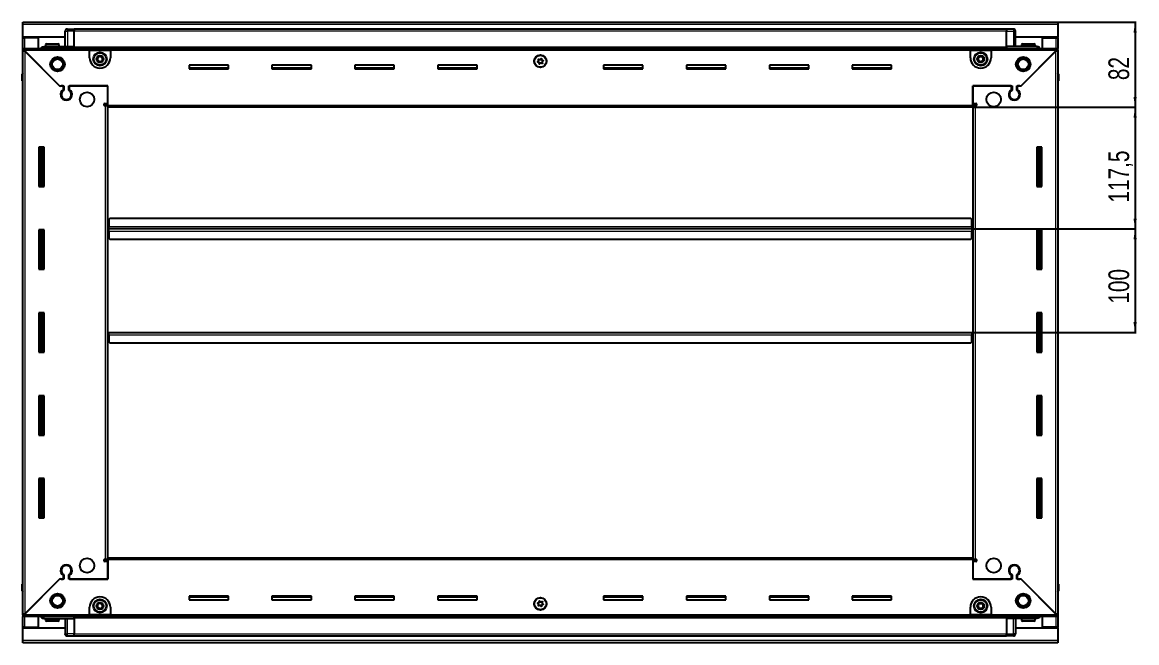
# Model space of a CAD drawing. Header units: millimetres. Extents: x 1415 to 4976, y -265 to 1652.
# Drawn here: x 3901 to 4976, y 877 to 1476 of the extents above; entities that cross this region are included whole.
import ezdxf

# ---------------------------------------------------------------- set-up
doc = ezdxf.new("R2010")
doc.units = ezdxf.units.MM
doc.layers.add('FORMAT', color=7, linetype='Continuous')
doc.styles.add('SLDTEXTSTYLE0', font='TXT', dxfattribs={"width": 0.75})
doc.dimstyles.new('SLDDIMSTYLE0', dxfattribs={"dimtxt": 20, "dimasz": 10, "dimexe": 0, "dimexo": 0.0625, "dimgap": 5, "dimtad": 2, "dimdec": 1, "dimrnd": 1e-09, "dimzin": 12, "dimdsep": 46, "dimtxsty": 'SLDTEXTSTYLE0', "dimsah": 1, "dimcen": 0.09, "dimadec": 0, "dimazin": 3, "dimtfac": 1, "dimtofl": 0, "dimtmove": 0, "dimatfit": 3, "dimfxl": 0, "dimfrac": 2, "dimtolj": 1, "dimtzin": 12, "dimarcsym": 0})

# ---------------------------------------------------------------- blocks, each defined once
blk = doc.blocks.new('_D_6')
at = {"layer": 'FORMAT'}
for p, q in [((4900.1, 1475.8), (4975.6, 1475.8)), ((4974.6, 1475.8), (4974.6, 1393.8)), ((4818.1, 1393.8), (4975.6, 1393.8))]:
    blk.add_line(p, q, dxfattribs=at)
for points in [[(4974.6, 1475.8), (4973, 1465.8), (4976.1, 1465.8)], [(4974.6, 1393.8), (4976.1, 1403.8), (4973, 1403.8)]]:
    blk.add_solid(points, dxfattribs=at)
at = {"layer": 'FORMAT', "insert": (4948.8, 1420), "char_height": 20, "attachment_point": 1, "rotation": 90, "style": 'SLDTEXTSTYLE0'}
blk.add_mtext('82', dxfattribs=at)
blk = doc.blocks.new('_D_7')
at = {"layer": 'FORMAT'}
for p, q in [((4817.1, 1276.3), (4975.6, 1276.3)), ((4974.6, 1276.3), (4974.6, 1176.3)), ((4817.1, 1176.3), (4975.6, 1176.3))]:
    blk.add_line(p, q, dxfattribs=at)
for points in [[(4974.6, 1276.3), (4973, 1266.3), (4976.1, 1266.3)], [(4974.6, 1176.3), (4976.1, 1186.3), (4973, 1186.3)]]:
    blk.add_solid(points, dxfattribs=at)
at = {"layer": 'FORMAT', "insert": (4948.8, 1204.2), "char_height": 20, "attachment_point": 1, "rotation": 90, "style": 'SLDTEXTSTYLE0'}
blk.add_mtext('100', dxfattribs=at)
blk = doc.blocks.new('_D_8')
at = {"layer": 'FORMAT'}
for p, q in [((4818.1, 1393.8), (4975.6, 1393.8)), ((4974.6, 1393.8), (4974.6, 1276.3)), ((4817.1, 1276.3), (4975.6, 1276.3))]:
    blk.add_line(p, q, dxfattribs=at)
for points in [[(4974.6, 1393.8), (4973, 1383.8), (4976.1, 1383.8)], [(4974.6, 1276.3), (4976.1, 1286.3), (4973, 1286.3)]]:
    blk.add_solid(points, dxfattribs=at)
at = {"layer": 'FORMAT', "insert": (4948.8, 1301.8), "char_height": 20, "attachment_point": 1, "rotation": 90, "style": 'SLDTEXTSTYLE0'}
blk.add_mtext('117,5', dxfattribs=at)

msp = doc.modelspace()

# ---------------------------------------------------------------- linework, layer by layer
at = {"color": 7, "linetype": 'Continuous', "lineweight": 25}
for p, q in [((3901.06, 1473.72), (3901.06, 1475.82)), ((3901.06, 1475.82), (4900.06, 1475.82)), ((3901.06, 1461.32), (3901.06, 1473.72)), ((4900.06, 1475.82), (4900.06, 1473.72)), ((4900.06, 1473.72), (4900.06, 1461.32)), ((3942.06, 1452.32), (3942.06, 1467.32)), ((3942.74, 1468.82), (3942.74, 1468.82)), ((3944.06, 1469.32), (3950.56, 1469.32)), ((3944.06, 1469.32), (3950.56, 1469.32)), ((3950.56, 1469.32), (3950.56, 1469.32)), ((3950.56, 1469.32), (3950.56, 1469.32)), ((3950.56, 1469.32), (3950.56, 1467.32)), ((4850.56, 1469.17), (3950.56, 1469.17)), ((3950.56, 1452.32), (3950.56, 1467.32)), ((4850.56, 1469.32), (4850.56, 1469.32)), ((4857.06, 1469.32), (4850.56, 1469.32)), ((4857.06, 1469.32), (4850.56, 1469.32)), ((4850.56, 1469.32), (4850.56, 1467.32)), ((4850.56, 1452.32), (4850.56, 1467.32)), ((4859.06, 1467.32), (4859.06, 1467.32)), ((4859.06, 1452.32), (4859.06, 1467.32)), ((3942.06, 1461.32), (3901.06, 1461.32)), ((3901.06, 1460.82), (3901.06, 1461.32)), ((3901.06, 1460.82), (3903.16, 1460.82)), ((3901.06, 1450.57), (3901.06, 1460.82)), ((3902.56, 1460.82), (3902.56, 1461.32)), ((3916.06, 1460.82), (3903.16, 1460.82)), ((3916.06, 1450.57), (3916.06, 1460.82)), ((3921.56, 1452.32), (3950.56, 1452.32)), ((3923.06, 1454.22), (3923.06, 1452.32)), ((3923.86, 1455.02), (3935.26, 1455.02)), ((3936.06, 1452.32), (3936.06, 1454.22)), ((3950.49, 1450.57), (3950.56, 1452.29)), ((3950.56, 1452.32), (3950.56, 1451.82)), ((4879.56, 1452.32), (4850.56, 1452.32)), ((4850.56, 1452.32), (4850.56, 1451.82)), ((4850.56, 1452.29), (4850.64, 1450.57)), ((4900.06, 1461.32), (4859.06, 1461.32)), ((4865.06, 1454.22), (4865.06, 1452.32)), ((4865.86, 1455.02), (4877.26, 1455.02)), ((4878.06, 1452.32), (4878.06, 1454.22)), ((4885.06, 1450.57), (4885.06, 1460.82)), ((4885.06, 1460.82), (4897.96, 1460.82)), ((4897.96, 1460.82), (4900.06, 1460.82)), ((4898.56, 1460.82), (4898.56, 1461.32)), ((4900.06, 1460.82), (4900.06, 1461.32)), ((4900.06, 1460.82), (4900.06, 1450.57)), ((3901.06, 1449.07), (3901.06, 1450.57)), ((3901.06, 1450.57), (3902.06, 1450.57)), ((3901.06, 1448.57), (3901.06, 1449.07)), ((3901.06, 1449.07), (3902.06, 1449.07)), ((3901.06, 904.07), (3901.06, 1448.57)), ((3902.56, 1448.57), (3901.06, 1448.57)), ((3902.06, 1450.57), (3965.56, 1450.57)), ((3902.06, 1449.07), (3902.06, 1450.57)), ((3902.66, 1448.47), (3936.56, 1414.57)), ((3937.26, 1413.87), (3903.16, 1447.97)), ((3950.56, 1451.17), (4850.56, 1451.17)), ((3965.56, 1448.47), (3965.56, 1450.57)), ((3965.56, 1450.57), (3985.56, 1450.57)), ((3965.56, 1449.07), (3985.56, 1449.07)), ((3965.56, 1441.57), (3965.56, 1448.47)), ((3985.56, 1450.57), (3985.56, 1448.47)), ((3985.56, 1450.57), (4815.56, 1450.57)), ((3985.56, 1448.47), (3985.56, 1441.57)), ((4815.56, 1448.47), (4815.56, 1450.57)), ((4815.56, 1450.57), (4835.56, 1450.57)), ((4815.56, 1449.07), (4835.56, 1449.07)), ((4815.56, 1441.57), (4815.56, 1448.47)), ((4835.56, 1450.57), (4835.56, 1448.47)), ((4835.56, 1450.57), (4899.06, 1450.57)), ((4835.56, 1448.47), (4835.56, 1441.57)), ((4897.96, 1447.97), (4863.86, 1413.87)), ((4864.56, 1414.57), (4898.46, 1448.47)), ((4898.56, 1448.57), (4900.06, 1448.57)), ((4899.06, 1449.07), (4899.06, 1450.57)), ((4899.06, 1450.57), (4900.06, 1450.57)), ((4899.06, 1449.07), (4900.06, 1449.07)), ((4900.06, 1449.07), (4900.06, 1450.57)), ((4900.06, 1449.07), (4900.06, 1448.57)), ((4900.06, 1448.57), (4900.06, 904.07)), ((4099.56, 1434.32), (4061.56, 1434.32)), ((4061.56, 1434.32), (4061.56, 1430.82)), ((4099.56, 1431.57), (4061.56, 1431.57)), ((4061.56, 1430.82), (4099.56, 1430.82)), ((4099.56, 1430.82), (4099.56, 1434.32)), ((4179.56, 1434.32), (4141.56, 1434.32)), ((4141.56, 1434.32), (4141.56, 1430.82)), ((4179.56, 1431.57), (4141.56, 1431.57)), ((4141.56, 1430.82), (4179.56, 1430.82)), ((4179.56, 1430.82), (4179.56, 1434.32)), ((4259.56, 1434.32), (4221.56, 1434.32)), ((4221.56, 1434.32), (4221.56, 1430.82)), ((4259.56, 1431.57), (4221.56, 1431.57)), ((4221.56, 1430.82), (4259.56, 1430.82)), ((4259.56, 1430.82), (4259.56, 1434.32)), ((4339.56, 1434.32), (4301.56, 1434.32)), ((4301.56, 1434.32), (4301.56, 1430.82)), ((4339.56, 1431.57), (4301.56, 1431.57)), ((4301.56, 1430.82), (4339.56, 1430.82)), ((4339.56, 1430.82), (4339.56, 1434.32)), ((4499.56, 1434.32), (4461.56, 1434.32)), ((4461.56, 1434.32), (4461.56, 1430.82)), ((4499.56, 1431.57), (4461.56, 1431.57)), ((4461.56, 1430.82), (4499.56, 1430.82)), ((4499.56, 1430.82), (4499.56, 1434.32)), ((4579.56, 1434.32), (4541.56, 1434.32)), ((4541.56, 1434.32), (4541.56, 1430.82)), ((4579.56, 1431.57), (4541.56, 1431.57)), ((4541.56, 1430.82), (4579.56, 1430.82)), ((4579.56, 1430.82), (4579.56, 1434.32)), ((4659.56, 1434.32), (4621.56, 1434.32)), ((4621.56, 1434.32), (4621.56, 1430.82)), ((4659.56, 1431.57), (4621.56, 1431.57)), ((4621.56, 1430.82), (4659.56, 1430.82)), ((4659.56, 1430.82), (4659.56, 1434.32)), ((4739.56, 1434.32), (4701.56, 1434.32)), ((4701.56, 1434.32), (4701.56, 1430.82)), ((4739.56, 1431.57), (4701.56, 1431.57)), ((4701.56, 1430.82), (4739.56, 1430.82)), ((4739.56, 1430.82), (4739.56, 1434.32)), ((3900.56, 1425.82), (3900.56, 1419.32)), ((3900.56, 1419.32), (3900.56, 1425.82)), ((4900.06, 1427.15), (4900.06, 1427.15)), ((4900.56, 1425.82), (4900.56, 1419.32)), ((4900.56, 1419.32), (4900.56, 1425.82)), ((3900.56, 1419.32), (3900.56, 1419.32)), ((3901.06, 1419.32), (3900.56, 1419.32)), ((3900.71, 1419.32), (3900.71, 933.32)), ((3936.56, 1414.57), (3940.76, 1414.57)), ((3937.96, 1414.57), (3937.26, 1413.87)), ((3940.06, 1414.57), (3937.96, 1414.57)), ((3940.06, 1414.57), (3940.06, 1410.68)), ((3940.76, 1414.57), (3940.76, 1410.29)), ((3945.36, 1414.57), (3983.06, 1414.57)), ((3945.36, 1410.29), (3945.36, 1414.57)), ((3946.06, 1410.68), (3946.06, 1414.57)), ((3983.06, 1414.57), (3946.06, 1414.57)), ((3983.06, 1397.32), (3983.06, 1414.57)), ((3983.06, 1395.92), (3983.06, 1414.57)), ((4818.06, 1414.57), (4818.06, 1397.32)), ((4855.06, 1414.57), (4818.06, 1414.57)), ((4818.06, 1414.57), (4855.76, 1414.57)), ((4818.06, 1395.92), (4818.06, 1414.57)), ((4855.06, 1414.57), (4855.06, 1410.68)), ((4855.76, 1414.57), (4855.76, 1410.29)), ((4860.36, 1414.57), (4864.56, 1414.57)), ((4860.36, 1410.29), (4860.36, 1414.57)), ((4863.16, 1414.57), (4861.06, 1414.57)), ((4861.06, 1410.68), (4861.06, 1414.57)), ((4863.86, 1413.87), (4863.16, 1414.57)), ((4900.06, 1419.32), (4900.56, 1419.32)), ((4900.41, 933.32), (4900.41, 1419.32)), ((4900.56, 1419.32), (4900.56, 1419.32)), ((4900.56, 1419.32), (4900.56, 1419.32)), ((3941.06, 1401.71), (3941.06, 1400.95)), ((4860.06, 1401.71), (4860.06, 1400.95)), ((3980.21, 1397.32), (3983.06, 1397.32)), ((3980.96, 1395.32), (3980.21, 1395.32)), ((3980.96, 1395.32), (3983.06, 1395.32)), ((3983.06, 1396.32), (3981.06, 1396.32)), ((3981.06, 1396.32), (3981.06, 1395.32)), ((3983.06, 1393.82), (3983.06, 1395.92)), ((3983.06, 958.82), (3983.06, 1393.82)), ((4818.06, 1393.82), (3983.06, 1393.82)), ((4818.06, 1397.32), (4820.91, 1397.32)), ((4820.06, 1396.32), (4818.06, 1396.32)), ((4818.06, 1395.92), (4818.06, 1393.82)), ((4818.06, 1395.32), (4820.16, 1395.32)), ((4818.06, 1393.82), (4818.06, 958.82)), ((4820.06, 1395.32), (4820.06, 1396.32)), ((4820.91, 1395.32), (4820.16, 1395.32)), ((3921.56, 1355.32), (3916.56, 1355.32)), ((3916.56, 1355.32), (3916.56, 1317.32)), ((3918.71, 1317.32), (3918.71, 1355.32)), ((3920.5, 1317.32), (3920.5, 1355.32)), ((3920.54, 1317.32), (3920.54, 1355.32)), ((3921.56, 1317.32), (3921.56, 1355.32)), ((4879.56, 1355.32), (4879.56, 1317.32)), ((4884.56, 1355.32), (4879.56, 1355.32)), ((4880.59, 1355.32), (4880.59, 1317.32)), ((4880.62, 1355.32), (4880.62, 1317.32)), ((4882.41, 1355.32), (4882.41, 1317.32)), ((4884.56, 1317.32), (4884.56, 1355.32)), ((3916.56, 1317.32), (3921.56, 1317.32)), ((4879.56, 1317.32), (4884.56, 1317.32)), ((3985.06, 1286.32), (3984.06, 1285.32)), ((3984.06, 1285.32), (3984.06, 1278.42)), ((4816.06, 1286.32), (3985.06, 1286.32)), ((4817.06, 1285.32), (4816.06, 1286.32)), ((4817.06, 1278.42), (4817.06, 1285.32)), ((3921.56, 1275.32), (3916.56, 1275.32)), ((3916.56, 1275.32), (3916.56, 1237.32)), ((3918.71, 1237.32), (3918.71, 1275.32)), ((3920.5, 1237.32), (3920.5, 1275.32)), ((3920.54, 1237.32), (3920.54, 1275.32)), ((3921.56, 1237.32), (3921.56, 1275.32)), ((3983.81, 1276.32), (3983.06, 1276.32)), ((3984.06, 1279.17), (3983.81, 1279.17)), ((3983.81, 1279.17), (3983.81, 1276.32)), ((3983.81, 1276.32), (3983.81, 1273.47)), ((3983.81, 1273.47), (3984.06, 1273.47)), ((3984.06, 1276.32), (3984.06, 1278.42)), ((3984.06, 1274.22), (3984.06, 1276.32)), ((4817.06, 1276.32), (3984.06, 1276.32)), ((3984.06, 1274.22), (3984.06, 1267.32)), ((4817.31, 1279.17), (4817.06, 1279.17)), ((4817.06, 1278.42), (4817.06, 1276.32)), ((4817.06, 1276.32), (4817.06, 1274.22)), ((4817.06, 1267.32), (4817.06, 1274.22)), ((4817.06, 1273.47), (4817.31, 1273.47)), ((4817.31, 1276.32), (4817.31, 1279.17)), ((4817.31, 1273.47), (4817.31, 1276.32)), ((4818.06, 1276.32), (4817.31, 1276.32)), ((4879.56, 1275.32), (4879.56, 1237.32)), ((4884.56, 1275.32), (4879.56, 1275.32)), ((4880.59, 1275.32), (4880.59, 1237.32)), ((4880.62, 1275.32), (4880.62, 1237.32)), ((4882.41, 1275.32), (4882.41, 1237.32)), ((4884.56, 1237.32), (4884.56, 1275.32)), ((3984.06, 1267.32), (3985.06, 1266.32)), ((3985.06, 1266.32), (4816.06, 1266.32)), ((4816.06, 1266.32), (4817.06, 1267.32)), ((3916.56, 1237.32), (3921.56, 1237.32)), ((4879.56, 1237.32), (4884.56, 1237.32)), ((3921.56, 1195.32), (3916.56, 1195.32)), ((3916.56, 1195.32), (3916.56, 1157.32)), ((3918.71, 1157.32), (3918.71, 1195.32)), ((3920.5, 1157.32), (3920.5, 1195.32)), ((3920.54, 1157.32), (3920.54, 1195.32)), ((3921.56, 1157.32), (3921.56, 1195.32)), ((4879.56, 1195.32), (4879.56, 1157.32)), ((4884.56, 1195.32), (4879.56, 1195.32)), ((4880.59, 1195.32), (4880.59, 1157.32)), ((4880.62, 1195.32), (4880.62, 1157.32)), ((4882.41, 1195.32), (4882.41, 1157.32)), ((4884.56, 1157.32), (4884.56, 1195.32)), ((3983.06, 1176.32), (3983.81, 1176.32)), ((3983.81, 1176.32), (3983.81, 1173.47)), ((3983.81, 1173.47), (3984.06, 1173.47)), ((3984.06, 1174.22), (3984.06, 1176.32)), ((3984.06, 1176.32), (4817.06, 1176.32)), ((3984.06, 1174.22), (3984.06, 1167.32)), ((4817.06, 1176.32), (4817.06, 1174.22)), ((4817.06, 1167.32), (4817.06, 1174.22)), ((4817.06, 1173.47), (4817.31, 1173.47)), ((4817.31, 1173.47), (4817.31, 1176.32)), ((4817.31, 1176.32), (4818.06, 1176.32)), ((3984.06, 1167.32), (3985.06, 1166.32)), ((3985.06, 1166.32), (4816.06, 1166.32)), ((4816.06, 1166.32), (4817.06, 1167.32)), ((3916.56, 1157.32), (3921.56, 1157.32)), ((4879.56, 1157.32), (4884.56, 1157.32)), ((3921.56, 1115.32), (3916.56, 1115.32)), ((3916.56, 1115.32), (3916.56, 1077.32)), ((3918.71, 1077.32), (3918.71, 1115.32)), ((3920.5, 1077.32), (3920.5, 1115.32)), ((3920.54, 1077.32), (3920.54, 1115.32)), ((3921.56, 1077.32), (3921.56, 1115.32)), ((4879.56, 1115.32), (4879.56, 1077.32)), ((4884.56, 1115.32), (4879.56, 1115.32)), ((4880.59, 1115.32), (4880.59, 1077.32)), ((4880.62, 1115.32), (4880.62, 1077.32)), ((4882.41, 1115.32), (4882.41, 1077.32)), ((4884.56, 1077.32), (4884.56, 1115.32)), ((3916.56, 1077.32), (3921.56, 1077.32)), ((4879.56, 1077.32), (4884.56, 1077.32)), ((3921.56, 1035.32), (3916.56, 1035.32)), ((3916.56, 1035.32), (3916.56, 997.32)), ((3918.71, 997.32), (3918.71, 1035.32)), ((3920.5, 997.32), (3920.5, 1035.32)), ((3920.54, 997.32), (3920.54, 1035.32)), ((3921.56, 997.32), (3921.56, 1035.32)), ((4879.56, 1035.32), (4879.56, 997.32)), ((4884.56, 1035.32), (4879.56, 1035.32)), ((4880.59, 1035.32), (4880.59, 997.32)), ((4880.62, 1035.32), (4880.62, 997.32)), ((4882.41, 1035.32), (4882.41, 997.32)), ((4884.56, 997.32), (4884.56, 1035.32)), ((3916.56, 997.32), (3921.56, 997.32)), ((4879.56, 997.32), (4884.56, 997.32)), ((3980.21, 957.32), (3980.96, 957.32)), ((3983.06, 957.32), (3980.96, 957.32)), ((3981.06, 957.32), (3981.06, 956.32)), ((3983.06, 956.72), (3983.06, 958.82)), ((3983.06, 958.82), (4818.06, 958.82)), ((4818.06, 958.82), (4818.06, 956.72)), ((4820.16, 957.32), (4818.06, 957.32)), ((4820.06, 956.32), (4820.06, 957.32)), ((4820.16, 957.32), (4820.91, 957.32)), ((3941.06, 951.7), (3941.06, 950.94)), ((3983.06, 955.32), (3980.21, 955.32)), ((3981.06, 956.32), (3983.06, 956.32)), ((3983.06, 956.72), (3983.06, 938.07)), ((3983.06, 938.07), (3983.06, 955.32)), ((4818.06, 956.72), (4818.06, 938.07)), ((4818.06, 956.32), (4820.06, 956.32)), ((4818.06, 955.32), (4818.06, 938.07)), ((4820.91, 955.32), (4818.06, 955.32)), ((4860.06, 951.7), (4860.06, 950.94)), ((3936.56, 938.07), (3902.66, 904.17)), ((3903.16, 904.67), (3937.26, 938.77)), ((3940.76, 938.07), (3936.56, 938.07)), ((3937.26, 938.77), (3937.96, 938.07)), ((3937.96, 938.07), (3940.06, 938.07)), ((3940.06, 941.96), (3940.06, 938.07)), ((3940.76, 942.36), (3940.76, 938.07)), ((3945.36, 938.07), (3945.36, 942.36)), ((3983.06, 938.07), (3945.36, 938.07)), ((3946.06, 938.07), (3946.06, 941.96)), ((3946.06, 938.07), (3983.06, 938.07)), ((4818.06, 938.07), (4855.06, 938.07)), ((4855.76, 938.07), (4818.06, 938.07)), ((4855.06, 941.96), (4855.06, 938.07)), ((4855.76, 942.36), (4855.76, 938.07)), ((4860.36, 938.07), (4860.36, 942.36)), ((4864.56, 938.07), (4860.36, 938.07)), ((4861.06, 938.07), (4861.06, 941.96)), ((4861.06, 938.07), (4863.16, 938.07)), ((4863.16, 938.07), (4863.86, 938.77)), ((4863.86, 938.77), (4897.96, 904.67)), ((4898.46, 904.17), (4864.56, 938.07)), ((3900.56, 933.32), (3900.56, 933.32)), ((3900.56, 926.82), (3900.56, 933.32)), ((3900.56, 933.32), (3900.56, 933.32)), ((3900.56, 933.32), (3900.56, 926.82)), ((3901.06, 933.32), (3900.56, 933.32)), ((3901.06, 925.5), (3901.06, 925.5)), ((4900.06, 933.32), (4900.56, 933.32)), ((4900.56, 933.32), (4900.56, 933.32)), ((4900.56, 926.82), (4900.56, 933.32)), ((4900.56, 933.32), (4900.56, 926.82)), ((4099.56, 921.82), (4061.56, 921.82)), ((4061.56, 921.82), (4061.56, 918.32)), ((4061.56, 921.07), (4099.56, 921.07)), ((4061.56, 918.32), (4099.56, 918.32)), ((4099.56, 918.32), (4099.56, 921.82)), ((4179.56, 921.82), (4141.56, 921.82)), ((4141.56, 921.82), (4141.56, 918.32)), ((4141.56, 921.07), (4179.56, 921.07)), ((4141.56, 918.32), (4179.56, 918.32)), ((4179.56, 918.32), (4179.56, 921.82)), ((4259.56, 921.82), (4221.56, 921.82)), ((4221.56, 921.82), (4221.56, 918.32)), ((4221.56, 921.07), (4259.56, 921.07)), ((4221.56, 918.32), (4259.56, 918.32)), ((4259.56, 918.32), (4259.56, 921.82)), ((4339.56, 921.82), (4301.56, 921.82)), ((4301.56, 921.82), (4301.56, 918.32)), ((4301.56, 921.07), (4339.56, 921.07)), ((4301.56, 918.32), (4339.56, 918.32)), ((4339.56, 918.32), (4339.56, 921.82)), ((4499.56, 921.82), (4461.56, 921.82)), ((4461.56, 921.82), (4461.56, 918.32)), ((4461.56, 921.07), (4499.56, 921.07)), ((4461.56, 918.32), (4499.56, 918.32)), ((4499.56, 918.32), (4499.56, 921.82)), ((4579.56, 921.82), (4541.56, 921.82)), ((4541.56, 921.82), (4541.56, 918.32)), ((4541.56, 921.07), (4579.56, 921.07)), ((4541.56, 918.32), (4579.56, 918.32)), ((4579.56, 918.32), (4579.56, 921.82)), ((4659.56, 921.82), (4621.56, 921.82)), ((4621.56, 921.82), (4621.56, 918.32)), ((4621.56, 921.07), (4659.56, 921.07)), ((4621.56, 918.32), (4659.56, 918.32)), ((4659.56, 918.32), (4659.56, 921.82)), ((4739.56, 921.82), (4701.56, 921.82)), ((4701.56, 921.82), (4701.56, 918.32)), ((4701.56, 921.07), (4739.56, 921.07)), ((4701.56, 918.32), (4739.56, 918.32)), ((4739.56, 918.32), (4739.56, 921.82)), ((3901.06, 903.57), (3901.06, 904.07)), ((3902.56, 904.07), (3901.06, 904.07)), ((3901.06, 903.57), (3901.06, 902.07)), ((3902.06, 903.57), (3901.06, 903.57)), ((3902.06, 903.57), (3902.06, 902.07)), ((3965.56, 904.17), (3965.56, 911.07)), ((3965.56, 902.07), (3965.56, 904.17)), ((3985.56, 903.57), (3965.56, 903.57)), ((3985.56, 911.07), (3985.56, 904.17)), ((3985.56, 904.17), (3985.56, 902.07)), ((4815.56, 904.17), (4815.56, 911.07)), ((4815.56, 902.07), (4815.56, 904.17)), ((4835.56, 903.57), (4815.56, 903.57)), ((4835.56, 911.07), (4835.56, 904.17)), ((4835.56, 904.17), (4835.56, 902.07)), ((4898.56, 904.07), (4900.06, 904.07)), ((4899.06, 903.57), (4899.06, 902.07)), ((4900.06, 903.57), (4899.06, 903.57)), ((4900.06, 904.07), (4900.06, 903.57)), ((4900.06, 903.57), (4900.06, 902.07)), ((3901.06, 891.82), (3901.06, 902.07)), ((3902.06, 902.07), (3901.06, 902.07)), ((3965.56, 902.07), (3902.06, 902.07)), ((3916.06, 891.82), (3916.06, 902.07)), ((3921.56, 900.32), (3950.56, 900.32)), ((3923.06, 900.32), (3923.06, 898.42)), ((3927.64, 897.62), (3923.86, 897.62)), ((3935.26, 897.62), (3927.64, 897.62)), ((3936.06, 898.42), (3936.06, 900.32)), ((3942.06, 900.32), (3942.06, 885.32)), ((3950.56, 900.36), (3950.49, 902.07)), ((4850.56, 901.47), (3950.56, 901.47)), ((3950.56, 900.32), (3950.56, 900.82)), ((3950.56, 900.32), (3950.56, 885.32)), ((3985.56, 902.07), (3965.56, 902.07)), ((4815.56, 902.07), (3985.56, 902.07)), ((4835.56, 902.07), (4815.56, 902.07)), ((4899.06, 902.07), (4835.56, 902.07)), ((4850.64, 902.07), (4850.56, 900.36)), ((4850.56, 900.32), (4850.56, 900.82)), ((4879.56, 900.32), (4850.56, 900.32)), ((4850.56, 900.32), (4850.56, 885.32)), ((4859.06, 900.32), (4859.06, 885.32)), ((4865.06, 900.32), (4865.06, 898.42)), ((4872.86, 897.62), (4865.86, 897.62)), ((4877.26, 897.62), (4872.86, 897.62)), ((4878.06, 898.42), (4878.06, 900.32)), ((4885.06, 891.82), (4885.06, 902.07)), ((4900.06, 902.07), (4899.06, 902.07)), ((4900.06, 902.07), (4900.06, 891.82)), ((3903.16, 891.82), (3901.06, 891.82)), ((3901.06, 891.32), (3901.06, 891.82)), ((3901.06, 891.32), (3942.06, 891.32)), ((3901.06, 878.92), (3901.06, 891.32)), ((3902.56, 891.32), (3902.56, 891.82)), ((3903.16, 891.82), (3916.06, 891.82)), ((3942.06, 885.32), (3942.06, 885.32)), ((3944.06, 883.32), (3950.56, 883.32)), ((3944.06, 883.32), (3950.56, 883.32)), ((3950.56, 883.32), (3950.56, 885.32)), ((3950.56, 883.47), (4850.56, 883.47)), ((3950.56, 883.32), (3950.56, 883.32)), ((4850.56, 883.32), (4850.56, 885.32)), ((4857.06, 883.32), (4850.56, 883.32)), ((4850.56, 883.32), (4850.56, 883.32)), ((4850.56, 883.32), (4850.56, 883.32)), ((4857.06, 883.32), (4850.56, 883.32)), ((4858.39, 883.82), (4858.39, 883.82)), ((4859.06, 891.32), (4900.06, 891.32)), ((4897.96, 891.82), (4885.06, 891.82)), ((4900.06, 891.82), (4897.96, 891.82)), ((4898.56, 891.32), (4898.56, 891.82)), ((4900.06, 891.32), (4900.06, 891.82)), ((4900.06, 891.32), (4900.06, 878.92)), ((3901.06, 876.82), (3901.06, 878.92)), ((4900.06, 876.82), (3901.06, 876.82)), ((4900.06, 878.92), (4900.06, 876.82))]:
    msp.add_line(p, q, dxfattribs=at)
at = {"color": 8, "linetype": 'Continuous', "lineweight": 18}
for p, q in [((4900.06, 1473.72), (3901.06, 1473.72)), ((3942.06, 1467.32), (3944.06, 1467.32)), ((3944.06, 1469.32), (3944.06, 1467.32)), ((3944.06, 1467.32), (3944.06, 1452.32)), ((3950.56, 1467.32), (3944.06, 1467.32)), ((4850.56, 1467.17), (3950.56, 1467.17)), ((4850.56, 1467.32), (4857.06, 1467.32)), ((4857.06, 1469.32), (4857.06, 1467.32)), ((4859.06, 1467.32), (4857.06, 1467.32)), ((4857.06, 1467.32), (4857.06, 1452.32)), ((3903.16, 1460.82), (3903.16, 1461.32)), ((3903.16, 1450.57), (3903.16, 1460.82)), ((3923.06, 1454.22), (3936.06, 1454.22)), ((4865.06, 1454.22), (4878.06, 1454.22)), ((4897.96, 1461.32), (4897.96, 1460.82)), ((4897.96, 1460.82), (4897.96, 1450.57)), ((3965.56, 1448.47), (3902.66, 1448.47)), ((3903.16, 1447.97), (3903.16, 904.67)), ((4850.56, 1451.82), (3950.56, 1451.82)), ((4850.56, 1450.59), (3950.56, 1450.59)), ((3965.56, 1448.47), (3985.56, 1448.47)), ((4815.56, 1448.47), (3985.56, 1448.47)), ((4815.56, 1448.47), (4835.56, 1448.47)), ((4898.46, 1448.47), (4835.56, 1448.47)), ((4897.96, 904.67), (4897.96, 1447.97)), ((3901.06, 1425.82), (3900.56, 1425.82)), ((4900.06, 1425.82), (4900.56, 1425.82)), ((3980.96, 957.32), (3980.96, 1395.32)), ((3983.06, 1395.92), (4818.06, 1395.92)), ((4820.16, 1395.32), (4820.16, 957.32)), ((3918.06, 1355.32), (3918.06, 1317.32)), ((3919.3, 1355.32), (3919.3, 1317.32)), ((4881.83, 1317.32), (4881.83, 1355.32)), ((4883.06, 1317.32), (4883.06, 1355.32)), ((3918.06, 1275.32), (3918.06, 1237.32)), ((3919.3, 1275.32), (3919.3, 1237.32)), ((4817.06, 1278.42), (3984.06, 1278.42)), ((3984.06, 1274.22), (4817.06, 1274.22)), ((4881.83, 1237.32), (4881.83, 1275.32)), ((4883.06, 1237.32), (4883.06, 1275.32)), ((3918.06, 1195.32), (3918.06, 1157.32)), ((3919.3, 1195.32), (3919.3, 1157.32)), ((4881.83, 1157.32), (4881.83, 1195.32)), ((4883.06, 1157.32), (4883.06, 1195.32)), ((3984.06, 1174.22), (4817.06, 1174.22)), ((3918.06, 1115.32), (3918.06, 1077.32)), ((3919.3, 1115.32), (3919.3, 1077.32)), ((4881.83, 1077.32), (4881.83, 1115.32)), ((4883.06, 1077.32), (4883.06, 1115.32)), ((3918.06, 1035.32), (3918.06, 997.32)), ((3919.3, 1035.32), (3919.3, 997.32)), ((4881.83, 997.32), (4881.83, 1035.32)), ((4883.06, 997.32), (4883.06, 1035.32)), ((4818.06, 956.72), (3983.06, 956.72)), ((3901.06, 926.82), (3900.56, 926.82)), ((4900.06, 926.82), (4900.56, 926.82)), ((3902.66, 904.17), (3965.56, 904.17)), ((3985.56, 904.17), (3965.56, 904.17)), ((3985.56, 904.17), (4815.56, 904.17)), ((4835.56, 904.17), (4815.56, 904.17)), ((4835.56, 904.17), (4898.46, 904.17)), ((3903.16, 891.82), (3903.16, 902.07)), ((3927.37, 898.42), (3923.06, 898.42)), ((3936.06, 898.42), (3927.37, 898.42)), ((3944.06, 885.32), (3944.06, 900.32)), ((3950.56, 902.06), (4850.56, 902.06)), ((3950.56, 900.82), (4850.56, 900.82)), ((4857.06, 885.32), (4857.06, 900.32)), ((4873.04, 898.42), (4865.06, 898.42)), ((4878.06, 898.42), (4873.04, 898.42)), ((4897.96, 902.07), (4897.96, 891.82)), ((3903.16, 891.32), (3903.16, 891.82)), ((3942.06, 885.32), (3944.06, 885.32)), ((3944.06, 883.32), (3944.06, 885.32)), ((3950.56, 885.32), (3944.06, 885.32)), ((3950.56, 885.47), (4850.56, 885.47)), ((4850.56, 885.32), (4857.06, 885.32)), ((4859.06, 885.32), (4857.06, 885.32)), ((4857.06, 883.32), (4857.06, 885.32)), ((4897.96, 891.82), (4897.96, 891.32)), ((4900.06, 878.92), (3901.06, 878.92))]:
    msp.add_line(p, q, dxfattribs=at)
at = {"color": 7, "linetype": 'Continuous', "lineweight": 25, "flags": 128}
msp.add_lwpolyline([(3942.21, 884.57), (3942.1, 884.93), (3942.06, 885.32)], dxfattribs=at)
at = {"color": 7, "linetype": 'Continuous', "lineweight": 25}
for centre, radius in [((3934.56, 1435.32), 7), ((3934.56, 1435.32), 6.03), ((3975.56, 1440.32), 6.5), ((3975.56, 1440.32), 3.46), ((4400.56, 1438.32), 6), ((4400.56, 1438.17), 5.79), ((4825.56, 1440.32), 6.5), ((4825.56, 1440.32), 3.46), ((4866.56, 1435.32), 7), ((4866.56, 1435.32), 6.02), ((3934.56, 1435.32), 5.1), ((4400.56, 1438.17), 1.85), ((4866.56, 1435.32), 5.1), ((3963.06, 1401.32), 7), ((4838.06, 1401.32), 7), ((3963.06, 951.32), 7), ((4838.06, 951.32), 7), ((3934.56, 917.32), 7), ((3934.56, 917.32), 6.03), ((3934.56, 917.32), 5.1), ((3975.56, 912.32), 6.5), ((3975.56, 912.32), 3.46), ((4400.56, 914.32), 6), ((4400.56, 914.47), 5.79), ((4400.56, 914.47), 1.85), ((4825.56, 912.32), 6.5), ((4825.56, 912.32), 3.46), ((4866.56, 917.32), 7), ((4866.56, 917.32), 6.03), ((4866.56, 917.32), 5.1)]:
    msp.add_circle(centre, radius, dxfattribs=at)
at = {"color": 8, "linetype": 'Continuous', "lineweight": 18}
for centre in [(3975.56, 1440.32), (4825.56, 1440.32), (3975.56, 912.32), (4825.56, 912.32)]:
    msp.add_circle(centre, 5.7, dxfattribs=at)
at = {"color": 7, "linetype": 'Continuous', "lineweight": 25}
for centre, radius, start, end in [((3944.06, 1467.32), 2, 90, 180), ((3944.06, 1467.32), 2, 90, 131.40962), ((4857.06, 1467.32), 2, 0, 90), ((4857.06, 1467.32), 2, 0, 90), ((3923.86, 1454.22), 0.8, 90, 180), ((3935.26, 1454.22), 0.8, 0, 90), ((3941.86, 1452.52), 0.2, 270, 0), ((4859.26, 1452.52), 0.2, 180, 270), ((4865.86, 1454.22), 0.8, 90, 180), ((4877.26, 1454.22), 0.8, 0, 90), ((3975.56, 1441.57), 10, 180, 270), ((3975.56, 1440.32), 2.5, 134.01559, 194.01559), ((3975.56, 1440.32), 2.5, 74.01559, 134.01559), ((3975.56, 1441.57), 10, 270, 0), ((3975.56, 1440.32), 2.5, 14.01559, 74.01559), ((4825.56, 1441.57), 10, 180, 270), ((4825.56, 1440.32), 2.5, 100.11158, 160.11158), ((4825.56, 1440.32), 2.5, 40.11158, 100.11158), ((4825.56, 1441.57), 10, 270, 0), ((4825.56, 1440.32), 2.5, 340.11158, 40.11158), ((3975.56, 1440.32), 2.5, 194.01559, 254.01559), ((3975.56, 1440.32), 2.5, 254.01559, 314.01559), ((3975.56, 1440.32), 2.5, 314.01559, 14.01559), ((4825.56, 1440.32), 2.5, 160.11158, 220.11158), ((4825.56, 1440.32), 2.5, 220.11158, 280.11158), ((4825.56, 1440.32), 2.5, 280.11158, 340.11158), ((3902.56, 1425.82), 2, 138.57492, 180), ((3902.56, 1425.82), 2, 138.59038, 180), ((4898.56, 1425.82), 2, 33.78451, 41.40962), ((4898.56, 1425.82), 2, 0, 41.39416), ((4898.56, 1425.82), 2, 0, 19.56674), ((3943.06, 1406.07), 5.5, 123.05573, 56.94427), ((3943.06, 1406.07), 4.8, 118.63099, 61.36901), ((4858.06, 1406.07), 5.5, 123.05573, 56.94427), ((4858.06, 1406.07), 4.8, 118.63099, 61.36901), ((3980.21, 1396.32), 1, 90, 270), ((4820.91, 1396.32), 1, 270, 90), ((3980.21, 956.32), 1, 90, 270), ((4820.91, 956.32), 1, 270, 90), ((3943.06, 946.57), 5.5, 303.05573, 236.94427), ((3943.06, 946.57), 4.8, 298.63099, 241.36901), ((4858.06, 946.57), 5.5, 303.05573, 236.94427), ((4858.06, 946.57), 4.8, 298.63099, 241.36901), ((3902.56, 926.82), 2, 180, 221.39416), ((4898.56, 926.82), 2, 318.57492, 0), ((4898.56, 926.82), 2, 318.59038, 0), ((3975.56, 911.07), 10, 90, 180), ((3975.56, 912.32), 2.5, 127.47401, 187.47401), ((3975.56, 912.32), 2.5, 67.47401, 127.47401), ((3975.56, 911.07), 10, 0, 90), ((3975.56, 912.32), 2.5, 7.47401, 67.47401), ((4825.56, 911.07), 10, 90, 180), ((4825.56, 912.32), 2.5, 87.04236, 147.04236), ((4825.56, 911.07), 10, 0, 90), ((4825.56, 912.32), 2.5, 27.04236, 87.04236), ((3975.56, 912.32), 2.5, 187.47401, 247.47401), ((3975.56, 912.32), 2.5, 247.47401, 307.47401), ((3975.56, 912.32), 2.5, 307.47401, 7.47401), ((4825.56, 912.32), 2.5, 147.04236, 207.04236), ((4825.56, 912.32), 2.5, 207.04236, 267.04236), ((4825.56, 912.32), 2.5, 267.04236, 327.04236), ((4825.56, 912.32), 2.5, 327.04236, 27.04236), ((3923.86, 898.42), 0.8, 180, 270), ((3935.26, 898.42), 0.8, 270, 0), ((3941.86, 900.12), 0.2, 0, 90), ((4859.26, 900.12), 0.2, 90, 180), ((4865.86, 898.42), 0.8, 180, 270), ((4877.26, 898.42), 0.8, 270, 0), ((3944.06, 885.32), 2, 180, 270), ((4857.06, 885.32), 2, 270, 0), ((4857.06, 885.32), 2, 270, 288.58003), ((4857.06, 885.32), 2, 303.94202, 311.40962)]:
    msp.add_arc(centre, radius, start, end, dxfattribs=at)
for points, knots in [([(3918.35, 1450.57), (3918.47, 1450.77), (3918.85, 1451.42), (3920.01, 1452.13), (3921.04, 1452.26), (3921.56, 1452.32)], [0, 0, 0, 0, 0.1822499, 0.5911249, 1, 1, 1, 1]), ([(3950.56, 1452.32), (3950.56, 1452.29), (3950.56, 1452.21), (3950.56, 1451.59), (3950.56, 1451.01), (3950.56, 1450.62), (3950.56, 1450.59)], [0, 0, 0, 0, 0.3242788, 0.6485576, 0.9728365, 1, 1, 1, 1]), ([(4850.56, 1452.32), (4850.56, 1452.29), (4850.56, 1452.21), (4850.56, 1451.59), (4850.56, 1451.01), (4850.56, 1450.62), (4850.56, 1450.59)], [0, 0, 0, 0, 0.3242788, 0.6485576, 0.9728365, 1, 1, 1, 1]), ([(4882.78, 1450.57), (4882.66, 1450.77), (4882.27, 1451.42), (4881.12, 1452.13), (4880.08, 1452.26), (4879.56, 1452.32)], [0, 0, 0, 0, 0.18224985, 0.59112493, 1, 1, 1, 1]), ([(3901.06, 1448.57), (3901.09, 1448.53), (3901.14, 1448.44), (3901.53, 1448.3), (3902.09, 1448.17), (3902.67, 1448.06), (3903.04, 1448), (3903.16, 1447.97)], [0, 0, 0, 0, 0.2302553, 0.4485219, 0.6667858, 0.8850496, 1, 1, 1, 1]), ([(3902.66, 1448.47), (3902.62, 1448.73), (3902.53, 1449.22), (3902.39, 1449.86), (3902.26, 1450.33), (3902.15, 1450.55), (3902.09, 1450.57), (3902.06, 1450.57)], [0, 0, 0, 0, 0.2302553, 0.4485219, 0.6667858, 0.8850496, 1, 1, 1, 1]), ([(3972.79, 1441.12), (3973.16, 1441.48), (3973.85, 1442.15), (3974.54, 1442.81), (3974.86, 1443.12)], [0, 0, 0, 0, 0.53468586, 1, 1, 1, 1]), ([(3974.86, 1443.12), (3975.36, 1442.98), (3976.29, 1442.72), (3977.21, 1442.45), (3977.64, 1442.33)], [0, 0, 0, 0, 0.53468586, 1, 1, 1, 1]), ([(3977.64, 1442.33), (3977.67, 1442.21), (3977.81, 1441.63), (3978.05, 1440.66), (3978.25, 1439.86), (3978.34, 1439.53)], [0, 0, 0, 0, 0.1331247, 0.6370994, 1, 1, 1, 1]), ([(4822.72, 1439.82), (4822.76, 1439.93), (4822.97, 1440.5), (4823.31, 1441.43), (4823.59, 1442.21), (4823.7, 1442.53)], [0, 0, 0, 0, 0.1331247, 0.6370994, 1, 1, 1, 1]), ([(4823.7, 1442.53), (4824.21, 1442.62), (4825.16, 1442.79), (4826.1, 1442.96), (4826.54, 1443.04)], [0, 0, 0, 0, 0.5346859, 1, 1, 1, 1]), ([(4826.54, 1443.04), (4826.88, 1442.64), (4827.5, 1441.91), (4828.12, 1441.17), (4828.4, 1440.83)], [0, 0, 0, 0, 0.5346859, 1, 1, 1, 1]), ([(4897.96, 1447.97), (4898.22, 1448.02), (4898.71, 1448.11), (4899.35, 1448.24), (4899.82, 1448.37), (4900.04, 1448.48), (4900.06, 1448.55), (4900.06, 1448.57)], [0, 0, 0, 0, 0.2302553, 0.4485219, 0.6667858, 0.8850496, 1, 1, 1, 1]), ([(4899.06, 1450.57), (4899.02, 1450.55), (4898.93, 1450.49), (4898.79, 1450.1), (4898.66, 1449.54), (4898.55, 1448.96), (4898.49, 1448.6), (4898.46, 1448.47)], [0, 0, 0, 0, 0.2302553, 0.4485219, 0.6667858, 0.8850496, 1, 1, 1, 1]), ([(3973.49, 1438.32), (3973.4, 1438.65), (3973.2, 1439.45), (3972.96, 1440.42), (3972.82, 1441), (3972.79, 1441.12)], [0, 0, 0, 0, 0.3629006, 0.8668753, 1, 1, 1, 1]), ([(3976.26, 1437.52), (3975.77, 1437.66), (3974.84, 1437.93), (3973.92, 1438.19), (3973.49, 1438.32)], [0, 0, 0, 0, 0.5346859, 1, 1, 1, 1]), ([(3978.34, 1439.53), (3977.97, 1439.17), (3977.27, 1438.5), (3976.58, 1437.83), (3976.26, 1437.52)], [0, 0, 0, 0, 0.5346859, 1, 1, 1, 1]), ([(4398.68, 1440.24), (4398.67, 1440.23), (4398.65, 1440.21), (4398.64, 1440.15), (4398.65, 1440.01), (4398.75, 1439.64), (4398.89, 1439.11), (4398.72, 1438.5), (4398.36, 1438.13), (4398.06, 1437.88), (4397.89, 1437.72), (4397.84, 1437.64), (4397.82, 1437.6), (4397.83, 1437.57), (4397.84, 1437.54), (4397.9, 1437.49), (4398.15, 1437.39), (4398.61, 1437.29), (4399.25, 1436.98), (4399.5, 1436.31), (4399.56, 1435.84), (4399.64, 1435.58), (4399.68, 1435.53), (4399.7, 1435.51), (4399.73, 1435.5), (4399.77, 1435.51), (4399.81, 1435.52), (4399.88, 1435.57), (4400.05, 1435.72), (4400.31, 1435.99), (4400.72, 1436.31), (4401.34, 1436.42), (4401.85, 1436.23), (4402.22, 1436.1), (4402.37, 1436.07), (4402.42, 1436.09), (4402.45, 1436.1), (4402.47, 1436.13), (4402.48, 1436.19), (4402.47, 1436.34), (4402.37, 1436.71), (4402.23, 1437.23), (4402.4, 1437.84), (4402.76, 1438.21), (4403.06, 1438.46), (4403.24, 1438.63), (4403.29, 1438.71), (4403.3, 1438.75), (4403.3, 1438.78), (4403.28, 1438.81), (4403.23, 1438.85), (4402.98, 1438.95), (4402.51, 1439.06), (4401.88, 1439.37), (4401.62, 1440.03), (4401.56, 1440.51), (4401.49, 1440.76), (4401.45, 1440.82), (4401.42, 1440.84), (4401.39, 1440.85), (4401.36, 1440.84), (4401.32, 1440.82), (4401.25, 1440.78), (4401.08, 1440.63), (4400.81, 1440.36), (4400.41, 1440.04), (4399.78, 1439.93), (4399.27, 1440.11), (4398.91, 1440.25), (4398.76, 1440.27), (4398.7, 1440.26), (4398.69, 1440.25), (4398.68, 1440.24)], [0, 0, 0, 0, 0.0020087, 0.00442, 0.0093647, 0.0255282, 0.0677053, 0.0957862, 0.1246456, 0.1503415, 0.1605194, 0.1633943, 0.1656965, 0.1672448, 0.1688741, 0.1707699, 0.1786058, 0.2119941, 0.2499945, 0.2879948, 0.3213831, 0.329219, 0.3311148, 0.3327441, 0.3342924, 0.3362166, 0.3385353, 0.3413178, 0.349662, 0.3753578, 0.4042173, 0.4322982, 0.4744753, 0.4906388, 0.4966691, 0.49844, 0.5, 0.5020087, 0.50442, 0.5093647, 0.5255282, 0.5677053, 0.5957862, 0.6246456, 0.6503415, 0.6605194, 0.6633943, 0.6656965, 0.6672448, 0.6688741, 0.6707699, 0.6786058, 0.7119941, 0.7499945, 0.7879948, 0.8213831, 0.829219, 0.8311148, 0.8327441, 0.8342924, 0.8362166, 0.8385353, 0.8413178, 0.849662, 0.8753578, 0.9042173, 0.9322982, 0.9744753, 0.9906388, 0.9966691, 0.99844, 1, 1, 1, 1]), ([(4824.58, 1437.61), (4824.25, 1438), (4823.63, 1438.74), (4823.01, 1439.48), (4822.72, 1439.82)], [0, 0, 0, 0, 0.53468586, 1, 1, 1, 1]), ([(4827.42, 1438.12), (4826.91, 1438.03), (4825.97, 1437.86), (4825.02, 1437.69), (4824.58, 1437.61)], [0, 0, 0, 0, 0.5346859, 1, 1, 1, 1]), ([(4828.4, 1440.83), (4828.29, 1440.51), (4828.01, 1439.73), (4827.67, 1438.8), (4827.46, 1438.23), (4827.42, 1438.12)], [0, 0, 0, 0, 0.36290056, 0.86687533, 1, 1, 1, 1]), ([(3972.9, 913.43), (3973, 913.51), (3973.47, 913.87), (3974.26, 914.48), (3974.91, 914.98), (3975.19, 915.19)], [0, 0, 0, 0, 0.1331247, 0.6370994, 1, 1, 1, 1]), ([(3975.19, 915.19), (3975.66, 914.99), (3976.55, 914.62), (3977.44, 914.25), (3977.85, 914.08)], [0, 0, 0, 0, 0.5346859, 1, 1, 1, 1]), ([(4398.68, 912.4), (4398.69, 912.4), (4398.71, 912.38), (4398.77, 912.38), (4398.91, 912.4), (4399.28, 912.54), (4399.78, 912.72), (4400.41, 912.61), (4400.81, 912.29), (4401.09, 912.01), (4401.27, 911.85), (4401.35, 911.81), (4401.39, 911.8), (4401.42, 911.81), (4401.45, 911.83), (4401.49, 911.88), (4401.56, 912.14), (4401.62, 912.61), (4401.88, 913.28), (4402.51, 913.59), (4402.98, 913.69), (4403.23, 913.79), (4403.28, 913.84), (4403.3, 913.87), (4403.3, 913.9), (4403.29, 913.93), (4403.27, 913.97), (4403.22, 914.04), (4403.06, 914.19), (4402.76, 914.43), (4402.4, 914.8), (4402.23, 915.41), (4402.37, 915.94), (4402.47, 916.32), (4402.48, 916.47), (4402.47, 916.52), (4402.45, 916.55), (4402.41, 916.56), (4402.36, 916.57), (4402.21, 916.54), (4401.85, 916.41), (4401.34, 916.23), (4400.72, 916.34), (4400.32, 916.66), (4400.04, 916.94), (4399.86, 917.09), (4399.78, 917.14), (4399.74, 917.15), (4399.7, 917.14), (4399.68, 917.12), (4399.64, 917.06), (4399.56, 916.81), (4399.5, 916.33), (4399.25, 915.67), (4398.61, 915.36), (4398.15, 915.25), (4397.9, 915.15), (4397.84, 915.11), (4397.83, 915.08), (4397.82, 915.05), (4397.83, 915.01), (4397.85, 914.98), (4397.9, 914.91), (4398.07, 914.76), (4398.37, 914.52), (4398.72, 914.14), (4398.89, 913.53), (4398.75, 913.01), (4398.65, 912.63), (4398.64, 912.48), (4398.66, 912.43), (4398.67, 912.41), (4398.68, 912.4)], [0, 0, 0, 0, 0.0020087, 0.00442, 0.0093647, 0.0255282, 0.0677053, 0.0957862, 0.1246456, 0.1503415, 0.1605194, 0.1633943, 0.1656965, 0.1672448, 0.1688741, 0.1707699, 0.1786058, 0.2119941, 0.2499945, 0.2879948, 0.3213831, 0.329219, 0.3311148, 0.3327441, 0.3342924, 0.3362166, 0.3385353, 0.3413178, 0.349662, 0.3753578, 0.4042173, 0.4322982, 0.4744753, 0.4906388, 0.4966691, 0.49844, 0.5, 0.5020087, 0.50442, 0.5093647, 0.5255282, 0.5677053, 0.5957862, 0.6246456, 0.6503415, 0.6605194, 0.6633943, 0.6656965, 0.6672448, 0.6688741, 0.6707699, 0.6786058, 0.7119941, 0.7499945, 0.7879948, 0.8213831, 0.829219, 0.8311148, 0.8327441, 0.8342924, 0.8362166, 0.8385353, 0.8413178, 0.849662, 0.8753578, 0.9042173, 0.9322982, 0.9744753, 0.9906388, 0.9966691, 0.99844, 1, 1, 1, 1]), ([(4822.68, 912.47), (4822.96, 912.91), (4823.48, 913.71), (4824.01, 914.52), (4824.25, 914.89)], [0, 0, 0, 0, 0.5346859, 1, 1, 1, 1]), ([(4824.25, 914.89), (4824.37, 914.89), (4824.97, 914.86), (4825.97, 914.81), (4826.79, 914.76), (4827.13, 914.75)], [0, 0, 0, 0, 0.1331247, 0.6370994, 1, 1, 1, 1]), ([(4827.13, 914.75), (4827.37, 914.29), (4827.81, 913.43), (4828.24, 912.57), (4828.45, 912.17)], [0, 0, 0, 0, 0.53468586, 1, 1, 1, 1]), ([(3903.16, 904.67), (3902.91, 904.63), (3902.42, 904.54), (3901.77, 904.4), (3901.31, 904.27), (3901.09, 904.16), (3901.07, 904.1), (3901.06, 904.07)], [0, 0, 0, 0, 0.23025534, 0.4485219, 0.6667858, 0.88504963, 1, 1, 1, 1]), ([(3902.06, 902.07), (3902.11, 902.1), (3902.2, 902.15), (3902.33, 902.55), (3902.46, 903.1), (3902.57, 903.68), (3902.64, 904.05), (3902.66, 904.17)], [0, 0, 0, 0, 0.2302553, 0.4485219, 0.6667858, 0.8850496, 1, 1, 1, 1]), ([(3973.27, 910.57), (3973.2, 911.08), (3973.08, 912.03), (3972.95, 912.99), (3972.9, 913.43)], [0, 0, 0, 0, 0.5346859, 1, 1, 1, 1]), ([(3975.94, 909.46), (3975.46, 909.66), (3974.57, 910.03), (3973.68, 910.4), (3973.27, 910.57)], [0, 0, 0, 0, 0.5346859, 1, 1, 1, 1]), ([(3978.23, 911.22), (3977.96, 911.01), (3977.3, 910.51), (3976.51, 909.9), (3976.04, 909.54), (3975.94, 909.46)], [0, 0, 0, 0, 0.36290056, 0.86687533, 1, 1, 1, 1]), ([(3977.85, 914.08), (3977.92, 913.57), (3978.05, 912.61), (3978.17, 911.66), (3978.23, 911.22)], [0, 0, 0, 0, 0.53468586, 1, 1, 1, 1]), ([(4823.99, 909.9), (4823.76, 910.36), (4823.32, 911.22), (4822.88, 912.07), (4822.68, 912.47)], [0, 0, 0, 0, 0.5346859, 1, 1, 1, 1]), ([(4826.88, 909.75), (4826.53, 909.77), (4825.71, 909.81), (4824.71, 909.86), (4824.12, 909.89), (4823.99, 909.9)], [0, 0, 0, 0, 0.36290056, 0.86687533, 1, 1, 1, 1]), ([(4828.45, 912.17), (4828.16, 911.74), (4827.64, 910.93), (4827.12, 910.13), (4826.88, 909.75)], [0, 0, 0, 0, 0.5346859, 1, 1, 1, 1]), ([(4900.06, 904.07), (4900.04, 904.12), (4899.98, 904.21), (4899.59, 904.34), (4899.03, 904.47), (4898.45, 904.58), (4898.09, 904.65), (4897.96, 904.67)], [0, 0, 0, 0, 0.2302553, 0.4485219, 0.6667858, 0.8850496, 1, 1, 1, 1]), ([(4898.46, 904.17), (4898.51, 903.92), (4898.6, 903.43), (4898.73, 902.79), (4898.86, 902.32), (4898.97, 902.1), (4899.04, 902.08), (4899.06, 902.07)], [0, 0, 0, 0, 0.2302553, 0.4485219, 0.6667858, 0.8850496, 1, 1, 1, 1]), ([(3918.35, 902.07), (3918.47, 901.87), (3918.85, 901.22), (3920.01, 900.51), (3921.04, 900.39), (3921.56, 900.32)], [0, 0, 0, 0, 0.1822499, 0.5911249, 1, 1, 1, 1]), ([(3950.56, 900.32), (3950.56, 900.36), (3950.56, 900.44), (3950.56, 901.05), (3950.56, 901.63), (3950.56, 902.03), (3950.56, 902.06)], [0, 0, 0, 0, 0.3242788, 0.6485576, 0.9728365, 1, 1, 1, 1]), ([(4850.56, 900.32), (4850.56, 900.36), (4850.56, 900.44), (4850.56, 901.05), (4850.56, 901.63), (4850.56, 902.03), (4850.56, 902.06)], [0, 0, 0, 0, 0.3242788, 0.6485576, 0.9728365, 1, 1, 1, 1]), ([(4882.78, 902.07), (4882.66, 901.87), (4882.27, 901.22), (4881.12, 900.51), (4880.08, 900.39), (4879.56, 900.32)], [0, 0, 0, 0, 0.1822499, 0.5911249, 1, 1, 1, 1])]:
    msp.add_open_spline(points, degree=3, knots=knots, dxfattribs=at)
at = {"color": 8, "linetype": 'Continuous', "lineweight": 18}
for points, knots in [([(3921.56, 1452.32), (3921.56, 1452.28), (3921.56, 1452.2), (3921.56, 1451.77), (3921.56, 1451.31), (3921.56, 1450.9), (3921.56, 1450.63), (3921.56, 1450.57)], [0, 0, 0, 0, 0.3597529, 0.5534142, 0.7511852, 0.9489563, 1, 1, 1, 1]), ([(4879.56, 1452.32), (4879.56, 1452.28), (4879.56, 1452.2), (4879.56, 1451.77), (4879.56, 1451.31), (4879.56, 1450.9), (4879.56, 1450.63), (4879.56, 1450.57)], [0, 0, 0, 0, 0.3597529, 0.5534142, 0.7511852, 0.9489563, 1, 1, 1, 1]), ([(3921.56, 900.32), (3921.56, 900.37), (3921.56, 900.44), (3921.56, 900.88), (3921.56, 901.33), (3921.56, 901.75), (3921.56, 902.02), (3921.56, 902.07)], [0, 0, 0, 0, 0.35975288, 0.55341416, 0.75118521, 0.94895626, 1, 1, 1, 1]), ([(4879.56, 900.32), (4879.56, 900.37), (4879.56, 900.44), (4879.56, 900.88), (4879.56, 901.33), (4879.56, 901.75), (4879.56, 902.02), (4879.56, 902.07)], [0, 0, 0, 0, 0.35975288, 0.55341416, 0.75118521, 0.94895626, 1, 1, 1, 1])]:
    msp.add_open_spline(points, degree=3, knots=knots, dxfattribs=at)
at = {"color": 7, "linetype": 'Continuous', "lineweight": 25}
for points in [[(3902.66, 1448.47), (3902.61, 1448.55), (3902.51, 1448.71), (3902.36, 1448.91), (3902.21, 1449.05), (3902.11, 1449.06), (3902.06, 1449.07)], [(3902.56, 1448.57), (3902.57, 1448.52), (3902.59, 1448.42), (3902.73, 1448.27), (3902.93, 1448.12), (3903.08, 1448.02), (3903.16, 1447.97)], [(4897.96, 1447.97), (4898.04, 1448.02), (4898.2, 1448.12), (4898.4, 1448.27), (4898.54, 1448.42), (4898.55, 1448.52), (4898.56, 1448.57)], [(4899.06, 1449.07), (4899.01, 1449.06), (4898.91, 1449.05), (4898.76, 1448.91), (4898.61, 1448.71), (4898.51, 1448.55), (4898.46, 1448.47)], [(3902.06, 903.57), (3902.11, 903.58), (3902.21, 903.6), (3902.36, 903.74), (3902.51, 903.94), (3902.61, 904.09), (3902.66, 904.17)], [(3903.16, 904.67), (3903.08, 904.62), (3902.93, 904.52), (3902.73, 904.37), (3902.59, 904.22), (3902.57, 904.12), (3902.56, 904.07)], [(4898.56, 904.07), (4898.55, 904.12), (4898.54, 904.22), (4898.4, 904.37), (4898.2, 904.52), (4898.04, 904.62), (4897.96, 904.67)], [(4898.46, 904.17), (4898.51, 904.09), (4898.61, 903.94), (4898.76, 903.74), (4898.91, 903.6), (4899.01, 903.58), (4899.06, 903.57)]]:
    msp.add_open_spline(points, degree=3, dxfattribs=at)

# ---------------------------------------------------------------- dimensions: what is measured, and where the dimension line sits
at = {"layer": 'FORMAT'}
for base, p1, p2, picture, middle in [((4974.56, 1393.82), (4900.06, 1475.82), (4818.06, 1393.82), '_D_6', (4974.56, 1434.82)), ((4974.56, 1276.32), (4818.06, 1393.82), (4817.06, 1276.32), '_D_8', (4974.56, 1335.07)), ((4974.56, 1176.32), (4817.06, 1276.32), (4817.06, 1176.32), '_D_7', (4974.56, 1226.32))]:
    dim = msp.add_linear_dim(base=base, p1=p1, p2=p2, angle=90, dimstyle='SLDDIMSTYLE0', dxfattribs=at)
    dim.commit()
    dim.dimension.update_dxf_attribs({"geometry": picture, "text_midpoint": middle, "dimtype": 160})

doc.saveas('drawing.dxf')
